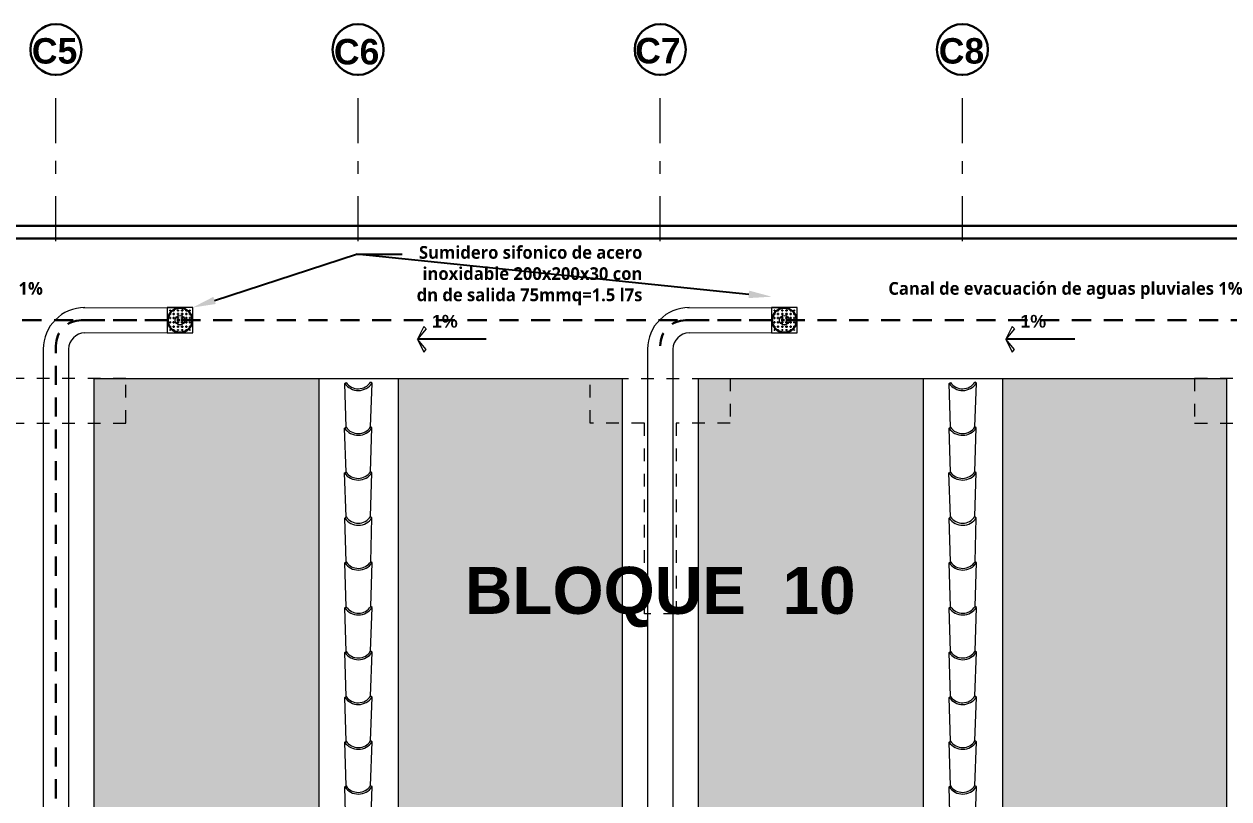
# Model space of a CAD drawing. Header units: metres. Extents: x 27 to 147, y -173 to 8.
# Drawn here: x 64.33 to 73.8, y -12.35 to -6.26 of the extents above; entities that cross this region are included whole.
import ezdxf
from ezdxf import colors
from ezdxf.entities.mleader import LeaderData, LeaderLine
from ezdxf.enums import TextEntityAlignment as Align
from ezdxf.math import Vec2, Vec3

# ---------------------------------------------------------------- set-up
doc = ezdxf.new("R2010")
doc.units = ezdxf.units.M
for name, pattern in [('DASHED2', [0.375, 0.25, -0.125]), ('Dot & Dashed', [0.670277762413025, 0.352777767181396, -0.176388883590699, 0, -0.14111111164093]), ('HIDDEN2', [0.1875, 0.125, -0.0625])]:
    doc.linetypes.add(name, pattern=pattern)
for name, color, linetype, lineweight in [('2D Drafting - General_Pen_No__46', 7, 'Continuous', 25), ('Cotas varias El', 253, 'Continuous', 13), ('Equipamiento SR', 23, 'Continuous', 0), ('GRAFO 0 BLANCO', 7, 'Continuous', 0), ('grafo 2', 31, 'Continuous', 20), ('GRAFO 3', 22, 'Continuous', 30), ('GRAFO 4', 7, 'Continuous', 30), ('GRAFO01', 7, 'Continuous', 0), ('GRfo 3', 7, 'Continuous', 30), ('I.S. CANALETAS', 12, 'Continuous', 0), ('Interior - Mobiliario', 7, 'Continuous', 5), ('letras sr', 7, 'Continuous', 5), ('linea0016', 144, 'HIDDEN2', 9), ('Lineas Referencia', 73, 'Continuous', 13), ('teja andina', 252, 'Continuous', 0), ('TEJAS ANDINA', 253, 'Continuous', 0), ('TEXTOS-SUBTITULO', 7, 'Continuous', 30)]:
    doc.layers.add(name, color=color, linetype=linetype, lineweight=lineweight)
doc.layers.add('Interior - Mobiliario _Pluma_Nº__3', color=7, linetype='Continuous', lineweight=18, true_color=0xff6600)
doc.layers.add('Mobiliario', color=7, linetype='Continuous', lineweight=0, true_color=0x7f7f7f)
doc.styles.add('GENERATED_STYLE_1', font='arialbd.ttf')
doc.styles.add('GENERATED_STYLE_2', font='arial.ttf')
doc.styles.get("Standard").update_dxf_attribs({"font": 'arial.ttf'})
doc.styles.add('TURBO_BASS', font='swisseb.ttf')

# ---------------------------------------------------------------- blocks, each defined once
blk = doc.blocks.new('A$C295C7585')
at = {"layer": 'Mobiliario', "lineweight": 15}
for p, q in [((1.374978025502969, 3.076203088460716), (1.513853283491699, 3.40416242087349)), ((1.513853283491699, 3.40416242087349), (1.527648820229842, 3.406546360073889)), ((1.556330874160267, 2.995064099900674), (1.716417933508637, 3.313533070731637)), ((1.716417933508637, 3.313533070731637), (1.70900166888714, 3.325407371513847)), ((1.222307230775641, 2.745859816847769), (1.36118248876528, 3.073819149260316)), ((1.36118248876528, 3.073819149260316), (1.374978025502969, 3.076203088460716)), ((1.403660079433394, 2.6647208282875), (1.563747138781764, 2.983189799118463)), ((1.563747138781764, 2.983189799118463), (1.556330874160267, 2.995064099900674)), ((1.069636436049223, 2.415516545234141), (1.208511694038407, 2.743475877646915)), ((1.208511694038407, 2.743475877646915), (1.222307230776096, 2.745859816847542)), ((1.250989284706975, 2.334377556673871), (1.411076344054891, 2.652846527505289)), ((1.411076344054891, 2.652846527505289), (1.403660079433394, 2.6647208282875)), ((0.9169656413223493, 2.085173273620967), (1.055840899311079, 2.413132606033741)), ((1.055840899311079, 2.413132606033741), (1.069636436048768, 2.415516545234595)), ((1.098318489980102, 2.004034285060698), (1.258405549328472, 2.322503255891888)), ((1.258405549328472, 2.322503255891888), (1.25098928470652, 2.334377556674326)), ((0.7650785429282223, 1.751017721853714), (0.9031190902182971, 2.079350511766734)), ((0.9031190902182971, 2.079350511766734), (0.9169656413223493, 2.085173273620967)), ((0.94643139158552, 1.66987873329299), (1.10492039455994, 1.989062689736784)), ((1.10492039455994, 1.989062689736784), (1.098439325062163, 2.004274668164622)), ((0.612407748201349, 1.420674450239858), (0.7512830061905333, 1.748633782652632)), ((0.7512830061905333, 1.748633782652632), (0.7650785429282223, 1.751017721853486)), ((0.953847656207472, 1.658004432511007), (0.94643139158552, 1.66987873329299)), ((0.7937605968586467, 1.339535461679816), (0.953847656207472, 1.658004432511007)), ((0.4597369534749305, 1.090331178626684), (0.5986122114636601, 1.418290511039459)), ((0.5986122114636601, 1.418290511039459), (0.6124077482018038, 1.420674450240085)), ((0.6410898021322282, 1.009192190066642), (0.8011768614805987, 1.327661160897833)), ((0.8011768614805987, 1.327661160897833), (0.7937605968591015, 1.339535461679816)), ((0.3070661587476025, 0.7599879070137376), (0.4459414167367868, 1.087947239426285)), ((0.4459414167367868, 1.087947239426285), (0.4597369534749305, 1.090331178626911)), ((0.4884190074053549, 0.6788489184534683), (0.6485060667537255, 0.997317889284659)), ((0.6485060667537255, 0.997317889284659), (0.6410898021322282, 1.009192190066642)), ((0.1543953640207292, 0.4296446354001091), (0.2932706220099135, 0.757603967813111)), ((0.2932706220099135, 0.757603967813111), (0.3070661587480572, 0.7599879070135103)), ((0.3357482126784817, 0.3485056468398398), (0.4958352720268522, 0.6669746176712579)), ((0.4958352720268522, 0.6669746176712579), (0.4884190074053549, 0.6788489184534683)), ((0.001724569293855893, 0.09930136378693533), (0.1405998272830402, 0.4272606961997099)), ((0.1405998272830402, 0.4272606961997099), (0.1543953640207292, 0.4296446354007912)), ((0.1830774179516084, 0.01816237522666597), (0.3431644773004336, 0.3366313460578567)), ((0.3431644773004336, 0.3366313460578567), (0.3357482126784817, 0.3485056468402945))]:
    blk.add_line(p, q, dxfattribs=at)
for centre, radius, start, end in [((1.64559542193274, 3.42692813519011), 0.1336946849706216, 189.8041789864884, 301.9874291323811), ((1.64559542193274, 3.42692813519011), 0.1196946849706216, 189.8041789864884, 301.9874291323811), ((1.492924627205866, 3.096584863576936), 0.1336946849706216, 189.8041789864884, 301.9874291323811), ((1.492924627205866, 3.096584863576936), 0.1196946849706216, 189.8041789864884, 301.9874291323811), ((1.340253832479448, 2.766241591963535), 0.1336946849706216, 189.8041789864884, 301.9874291323811), ((1.340253832479448, 2.766241591963535), 0.1196946849706216, 189.8041789864884, 301.9874291323811), ((1.187583037752574, 2.435898320350134), 0.1336946849706216, 189.8041789864884, 301.9874291323811), ((1.187583037752574, 2.435898320350134), 0.1196946849706216, 189.8041789864884, 301.9874291323811), ((1.034204698330086, 2.101672659223368), 0.1329726096647947, 189.6640148896703, 302.1275932302208), ((1.034912243024337, 2.105555048736051), 0.1196946849706216, 189.8041789864884, 301.9874291323811), ((0.8830251446311195, 1.77139949696948), 0.1336946849706216, 189.8041789864884, 301.9874291323811), ((0.8830251446311195, 1.77139949696948), 0.1196946849706216, 189.8041789864884, 301.9874291323811), ((0.7303543499047009, 1.441056225356306), 0.1336946849706216, 189.8041789864884, 301.9874291323811), ((0.7303543499047009, 1.441056225356306), 0.1196946849706216, 189.8041789864884, 301.9874291323811), ((0.5776835551778277, 1.110712953743132), 0.1336946849706216, 189.8041789864884, 301.9874291323811), ((0.5776835551778277, 1.110712953743132), 0.1196946849706216, 189.8041789864884, 301.9874291323811), ((0.4250127604509544, 0.7803696821295034), 0.1336946849706216, 189.8041789864884, 301.9874291323811), ((0.4250127604509544, 0.7803696821295034), 0.1196946849706216, 189.8041789864884, 301.9874291323811), ((0.2723419657240811, 0.4500264105163296), 0.1336946849706216, 189.8041789864884, 301.9874291323811), ((0.2723419657240811, 0.4500264105163296), 0.1196946849706216, 189.8041789864884, 301.9874291323811), ((0.1196711709962983, 0.119683138902019), 0.1196946849706216, 189.8041789864884, 301.9874291323811)]:
    blk.add_arc(centre, radius, start, end, dxfattribs=at)
blk = doc.blocks.new('Red 18')
at = {"layer": 'GRAFO 0 BLANCO', "linetype": 'Continuous'}
for p, q in [((0.05, 0.2041666666666667), (0.04583333333333334, 0.2041666666666667)), ((0.04583333333333334, 0.2041666666666667), (0.04583333333333334, 0.2)), ((0.04583333333333334, 0.2), (0.04583333333333334, 0.2041666666666667)), ((0.04583333333333334, 0.2041666666666667), (0.05, 0.2041666666666667)), ((0.04583333333333334, 0.2), (0.05, 0.2)), ((0.05, 0.2), (0.04583333333333334, 0.2)), ((0.05, 0.2), (0.05, 0.2041666666666667)), ((0.05, 0.2041666666666667), (0.05, 0.2)), ((0.07916666666666668, 0.2041666666666667), (0.07083333333333333, 0.2041666666666667)), ((0.07083333333333333, 0.2041666666666667), (0.07083333333333333, 0.2)), ((0.07083333333333333, 0.2041666666666667), (0.07916666666666668, 0.2041666666666667)), ((0.07083333333333333, 0.2), (0.07083333333333333, 0.2041666666666667)), ((0.07083333333333333, 0.2), (0.07916666666666668, 0.2)), ((0.07916666666666668, 0.2), (0.07083333333333333, 0.2)), ((0.07916666666666668, 0.2), (0.07916666666666668, 0.2041666666666667)), ((0.07916666666666668, 0.2041666666666667), (0.07916666666666668, 0.2)), ((0.1125, 0.2041666666666667), (0.1041666666666667, 0.2041666666666667)), ((0.1041666666666667, 0.2041666666666667), (0.1041666666666667, 0.2)), ((0.1041666666666667, 0.2041666666666667), (0.1125, 0.2041666666666667)), ((0.1041666666666667, 0.2), (0.1041666666666667, 0.2041666666666667)), ((0.1041666666666667, 0.2), (0.1125, 0.2)), ((0.1125, 0.2), (0.1041666666666667, 0.2)), ((0.1125, 0.2), (0.1125, 0.2041666666666667)), ((0.1125, 0.2041666666666667), (0.1125, 0.2)), ((0.1458333333333333, 0.2041666666666667), (0.1375, 0.2041666666666667)), ((0.1375, 0.2041666666666667), (0.1375, 0.2)), ((0.1375, 0.2041666666666667), (0.1458333333333333, 0.2041666666666667)), ((0.1375, 0.2), (0.1375, 0.2041666666666667)), ((0.1375, 0.2), (0.1458333333333333, 0.2)), ((0.1458333333333333, 0.2), (0.1375, 0.2)), ((0.1458333333333333, 0.2), (0.1458333333333333, 0.2041666666666667)), ((0.1458333333333333, 0.2041666666666667), (0.1458333333333333, 0.2)), ((0.1791666666666666, 0.2041666666666667), (0.1708333333333333, 0.2041666666666667)), ((0.1708333333333333, 0.2041666666666667), (0.1708333333333333, 0.2)), ((0.1708333333333333, 0.2041666666666667), (0.1791666666666666, 0.2041666666666667)), ((0.1708333333333333, 0.2), (0.1708333333333333, 0.2041666666666667)), ((0.1708333333333333, 0.2), (0.1791666666666666, 0.2)), ((0.1791666666666666, 0.2), (0.1708333333333333, 0.2)), ((0.1791666666666666, 0.2), (0.1791666666666666, 0.2041666666666667)), ((0.1791666666666666, 0.2041666666666667), (0.1791666666666666, 0.2)), ((0.2041666666666667, 0.2041666666666667), (0.2, 0.2041666666666667)), ((0.2, 0.2041666666666667), (0.2, 0.2)), ((0.2, 0.2), (0.2, 0.2041666666666667)), ((0.2, 0.2041666666666667), (0.2041666666666667, 0.2041666666666667)), ((0.2, 0.2), (0.2041666666666667, 0.2)), ((0.2041666666666667, 0.2), (0.2, 0.2)), ((0.2041666666666667, 0.2), (0.2041666666666667, 0.2041666666666667)), ((0.2041666666666667, 0.2041666666666667), (0.2041666666666667, 0.2)), ((0.05, 0.1791666666666666), (0.04583333333333334, 0.1791666666666666)), ((0.04583333333333334, 0.1791666666666666), (0.04583333333333334, 0.1708333333333333)), ((0.04583333333333334, 0.1708333333333333), (0.04583333333333334, 0.1791666666666666)), ((0.04583333333333334, 0.1791666666666666), (0.05, 0.1791666666666666)), ((0.04583333333333334, 0.1708333333333333), (0.05, 0.1708333333333333)), ((0.05, 0.1708333333333333), (0.04583333333333334, 0.1708333333333333)), ((0.05, 0.1458333333333333), (0.04583333333333334, 0.1458333333333333)), ((0.04583333333333334, 0.1458333333333333), (0.04583333333333334, 0.1375)), ((0.04583333333333334, 0.1375), (0.04583333333333334, 0.1458333333333333)), ((0.04583333333333334, 0.1458333333333333), (0.05, 0.1458333333333333)), ((0.04583333333333334, 0.1375), (0.05, 0.1375)), ((0.05, 0.1375), (0.04583333333333334, 0.1375)), ((0.05, 0.1125), (0.04583333333333334, 0.1125)), ((0.04583333333333334, 0.1125), (0.04583333333333334, 0.1041666666666667)), ((0.04583333333333334, 0.1041666666666667), (0.04583333333333334, 0.1125)), ((0.04583333333333334, 0.1125), (0.05, 0.1125)), ((0.04583333333333334, 0.1041666666666667), (0.05, 0.1041666666666667)), ((0.05, 0.1041666666666667), (0.04583333333333334, 0.1041666666666667)), ((0.05, 0.1708333333333333), (0.05, 0.1791666666666666)), ((0.05, 0.1791666666666666), (0.05, 0.1708333333333333)), ((0.05, 0.1375), (0.05, 0.1458333333333333)), ((0.05, 0.1458333333333333), (0.05, 0.1375)), ((0.05, 0.1041666666666667), (0.05, 0.1125)), ((0.05, 0.1125), (0.05, 0.1041666666666667)), ((0.07916666666666668, 0.1791666666666666), (0.07083333333333333, 0.1791666666666666)), ((0.07083333333333333, 0.1791666666666666), (0.07083333333333333, 0.1708333333333333)), ((0.07083333333333333, 0.1708333333333333), (0.07083333333333333, 0.1791666666666666)), ((0.07083333333333333, 0.1791666666666666), (0.07916666666666668, 0.1791666666666666)), ((0.07083333333333333, 0.1708333333333333), (0.07916666666666668, 0.1708333333333333)), ((0.07916666666666668, 0.1708333333333333), (0.07083333333333333, 0.1708333333333333)), ((0.07916666666666668, 0.1458333333333333), (0.07083333333333333, 0.1458333333333333)), ((0.07083333333333333, 0.1458333333333333), (0.07083333333333333, 0.1375)), ((0.07083333333333333, 0.1375), (0.07083333333333333, 0.1458333333333333)), ((0.07083333333333333, 0.1458333333333333), (0.07916666666666668, 0.1458333333333333)), ((0.07083333333333333, 0.1375), (0.07916666666666668, 0.1375)), ((0.07916666666666668, 0.1375), (0.07083333333333333, 0.1375)), ((0.07916666666666668, 0.1125), (0.07083333333333333, 0.1125)), ((0.07083333333333333, 0.1125), (0.07083333333333333, 0.1041666666666667)), ((0.07083333333333333, 0.1041666666666667), (0.07083333333333333, 0.1125)), ((0.07083333333333333, 0.1125), (0.07916666666666668, 0.1125)), ((0.07083333333333333, 0.1041666666666667), (0.07916666666666668, 0.1041666666666667)), ((0.07916666666666668, 0.1041666666666667), (0.07083333333333333, 0.1041666666666667)), ((0.07916666666666668, 0.1708333333333333), (0.07916666666666668, 0.1791666666666666)), ((0.07916666666666668, 0.1791666666666666), (0.07916666666666668, 0.1708333333333333)), ((0.07916666666666668, 0.1375), (0.07916666666666668, 0.1458333333333333)), ((0.07916666666666668, 0.1458333333333333), (0.07916666666666668, 0.1375)), ((0.07916666666666668, 0.1041666666666667), (0.07916666666666668, 0.1125)), ((0.07916666666666668, 0.1125), (0.07916666666666668, 0.1041666666666667)), ((0.1125, 0.1791666666666666), (0.1041666666666667, 0.1791666666666666)), ((0.1041666666666667, 0.1791666666666666), (0.1041666666666667, 0.1708333333333333)), ((0.1041666666666667, 0.1708333333333333), (0.1041666666666667, 0.1791666666666666)), ((0.1041666666666667, 0.1791666666666666), (0.1125, 0.1791666666666666)), ((0.1041666666666667, 0.1708333333333333), (0.1125, 0.1708333333333333)), ((0.1125, 0.1708333333333333), (0.1041666666666667, 0.1708333333333333)), ((0.1125, 0.1458333333333333), (0.1041666666666667, 0.1458333333333333)), ((0.1041666666666667, 0.1458333333333333), (0.1041666666666667, 0.1375)), ((0.1041666666666667, 0.1375), (0.1041666666666667, 0.1458333333333333)), ((0.1041666666666667, 0.1458333333333333), (0.1125, 0.1458333333333333)), ((0.1041666666666667, 0.1375), (0.1125, 0.1375)), ((0.1125, 0.1375), (0.1041666666666667, 0.1375)), ((0.1125, 0.1125), (0.1041666666666667, 0.1125)), ((0.1041666666666667, 0.1125), (0.1041666666666667, 0.1041666666666667)), ((0.1041666666666667, 0.1041666666666667), (0.1041666666666667, 0.1125)), ((0.1041666666666667, 0.1125), (0.1125, 0.1125)), ((0.1041666666666667, 0.1041666666666667), (0.1125, 0.1041666666666667)), ((0.1125, 0.1041666666666667), (0.1041666666666667, 0.1041666666666667)), ((0.1125, 0.1708333333333333), (0.1125, 0.1791666666666666)), ((0.1125, 0.1791666666666666), (0.1125, 0.1708333333333333)), ((0.1125, 0.1375), (0.1125, 0.1458333333333333)), ((0.1125, 0.1458333333333333), (0.1125, 0.1375)), ((0.1125, 0.1041666666666667), (0.1125, 0.1125)), ((0.1125, 0.1125), (0.1125, 0.1041666666666667)), ((0.1458333333333333, 0.1791666666666666), (0.1375, 0.1791666666666666)), ((0.1375, 0.1791666666666666), (0.1375, 0.1708333333333333)), ((0.1375, 0.1708333333333333), (0.1375, 0.1791666666666666)), ((0.1375, 0.1791666666666666), (0.1458333333333333, 0.1791666666666666)), ((0.1375, 0.1708333333333333), (0.1458333333333333, 0.1708333333333333)), ((0.1458333333333333, 0.1708333333333333), (0.1375, 0.1708333333333333)), ((0.1458333333333333, 0.1458333333333333), (0.1375, 0.1458333333333333)), ((0.1375, 0.1458333333333333), (0.1375, 0.1375)), ((0.1375, 0.1375), (0.1375, 0.1458333333333333)), ((0.1375, 0.1458333333333333), (0.1458333333333333, 0.1458333333333333)), ((0.1375, 0.1375), (0.1458333333333333, 0.1375)), ((0.1458333333333333, 0.1375), (0.1375, 0.1375)), ((0.1458333333333333, 0.1125), (0.1375, 0.1125)), ((0.1375, 0.1125), (0.1375, 0.1041666666666667)), ((0.1375, 0.1041666666666667), (0.1375, 0.1125)), ((0.1375, 0.1125), (0.1458333333333333, 0.1125)), ((0.1375, 0.1041666666666667), (0.1458333333333333, 0.1041666666666667)), ((0.1458333333333333, 0.1041666666666667), (0.1375, 0.1041666666666667)), ((0.1458333333333333, 0.1708333333333333), (0.1458333333333333, 0.1791666666666666)), ((0.1458333333333333, 0.1791666666666666), (0.1458333333333333, 0.1708333333333333)), ((0.1458333333333333, 0.1375), (0.1458333333333333, 0.1458333333333333)), ((0.1458333333333333, 0.1458333333333333), (0.1458333333333333, 0.1375)), ((0.1458333333333333, 0.1041666666666667), (0.1458333333333333, 0.1125)), ((0.1458333333333333, 0.1125), (0.1458333333333333, 0.1041666666666667)), ((0.1791666666666666, 0.1791666666666666), (0.1708333333333333, 0.1791666666666666)), ((0.1708333333333333, 0.1791666666666666), (0.1708333333333333, 0.1708333333333333)), ((0.1708333333333333, 0.1708333333333333), (0.1708333333333333, 0.1791666666666666)), ((0.1708333333333333, 0.1791666666666666), (0.1791666666666666, 0.1791666666666666)), ((0.1708333333333333, 0.1708333333333333), (0.1791666666666666, 0.1708333333333333)), ((0.1791666666666666, 0.1708333333333333), (0.1708333333333333, 0.1708333333333333)), ((0.1791666666666666, 0.1458333333333333), (0.1708333333333333, 0.1458333333333333)), ((0.1708333333333333, 0.1458333333333333), (0.1708333333333333, 0.1375)), ((0.1708333333333333, 0.1375), (0.1708333333333333, 0.1458333333333333)), ((0.1708333333333333, 0.1458333333333333), (0.1791666666666666, 0.1458333333333333)), ((0.1708333333333333, 0.1375), (0.1791666666666666, 0.1375)), ((0.1791666666666666, 0.1375), (0.1708333333333333, 0.1375)), ((0.1791666666666666, 0.1125), (0.1708333333333333, 0.1125)), ((0.1708333333333333, 0.1125), (0.1708333333333333, 0.1041666666666667)), ((0.1708333333333333, 0.1041666666666667), (0.1708333333333333, 0.1125)), ((0.1708333333333333, 0.1125), (0.1791666666666666, 0.1125)), ((0.1708333333333333, 0.1041666666666667), (0.1791666666666666, 0.1041666666666667)), ((0.1791666666666666, 0.1041666666666667), (0.1708333333333333, 0.1041666666666667)), ((0.1791666666666666, 0.1708333333333333), (0.1791666666666666, 0.1791666666666666)), ((0.1791666666666666, 0.1791666666666666), (0.1791666666666666, 0.1708333333333333)), ((0.1791666666666666, 0.1375), (0.1791666666666666, 0.1458333333333333)), ((0.1791666666666666, 0.1458333333333333), (0.1791666666666666, 0.1375)), ((0.1791666666666666, 0.1041666666666667), (0.1791666666666666, 0.1125)), ((0.1791666666666666, 0.1125), (0.1791666666666666, 0.1041666666666667)), ((0.2041666666666667, 0.1791666666666666), (0.2, 0.1791666666666666)), ((0.2, 0.1791666666666666), (0.2, 0.1708333333333333)), ((0.2, 0.1708333333333333), (0.2, 0.1791666666666666)), ((0.2, 0.1791666666666666), (0.2041666666666667, 0.1791666666666666)), ((0.2, 0.1708333333333333), (0.2041666666666667, 0.1708333333333333)), ((0.2041666666666667, 0.1708333333333333), (0.2, 0.1708333333333333)), ((0.2041666666666667, 0.1458333333333333), (0.2, 0.1458333333333333)), ((0.2, 0.1458333333333333), (0.2, 0.1375)), ((0.2, 0.1375), (0.2, 0.1458333333333333)), ((0.2, 0.1458333333333333), (0.2041666666666667, 0.1458333333333333)), ((0.2, 0.1375), (0.2041666666666667, 0.1375)), ((0.2041666666666667, 0.1375), (0.2, 0.1375)), ((0.2041666666666667, 0.1125), (0.2, 0.1125)), ((0.2, 0.1125), (0.2, 0.1041666666666667)), ((0.2, 0.1041666666666667), (0.2, 0.1125)), ((0.2, 0.1125), (0.2041666666666667, 0.1125)), ((0.2, 0.1041666666666667), (0.2041666666666667, 0.1041666666666667)), ((0.2041666666666667, 0.1041666666666667), (0.2, 0.1041666666666667)), ((0.2041666666666667, 0.1708333333333333), (0.2041666666666667, 0.1791666666666666)), ((0.2041666666666667, 0.1791666666666666), (0.2041666666666667, 0.1708333333333333)), ((0.2041666666666667, 0.1375), (0.2041666666666667, 0.1458333333333333)), ((0.2041666666666667, 0.1458333333333333), (0.2041666666666667, 0.1375)), ((0.2041666666666667, 0.1041666666666667), (0.2041666666666667, 0.1125)), ((0.2041666666666667, 0.1125), (0.2041666666666667, 0.1041666666666667)), ((0.05, 0.07916666666666668), (0.04583333333333334, 0.07916666666666668)), ((0.04583333333333334, 0.07916666666666668), (0.04583333333333334, 0.07083333333333333)), ((0.04583333333333334, 0.07083333333333333), (0.04583333333333334, 0.07916666666666668)), ((0.04583333333333334, 0.07916666666666668), (0.05, 0.07916666666666668)), ((0.04583333333333334, 0.07083333333333333), (0.05, 0.07083333333333333)), ((0.05, 0.07083333333333333), (0.04583333333333334, 0.07083333333333333)), ((0.05, 0.05), (0.04583333333333334, 0.05)), ((0.04583333333333334, 0.05), (0.04583333333333334, 0.04583333333333334)), ((0.04583333333333334, 0.04583333333333334), (0.04583333333333334, 0.05)), ((0.04583333333333334, 0.05), (0.05, 0.05)), ((0.04583333333333334, 0.04583333333333334), (0.05, 0.04583333333333334)), ((0.05, 0.04583333333333334), (0.04583333333333334, 0.04583333333333334)), ((0.05, 0.07083333333333333), (0.05, 0.07916666666666668)), ((0.05, 0.07916666666666668), (0.05, 0.07083333333333333)), ((0.05, 0.04583333333333334), (0.05, 0.05)), ((0.05, 0.05), (0.05, 0.04583333333333334)), ((0.07916666666666668, 0.07916666666666668), (0.07083333333333333, 0.07916666666666668)), ((0.07083333333333333, 0.07916666666666668), (0.07083333333333333, 0.07083333333333333)), ((0.07083333333333333, 0.07083333333333333), (0.07083333333333333, 0.07916666666666668)), ((0.07083333333333333, 0.07916666666666668), (0.07916666666666668, 0.07916666666666668)), ((0.07083333333333333, 0.07083333333333333), (0.07916666666666668, 0.07083333333333333)), ((0.07916666666666668, 0.07083333333333333), (0.07083333333333333, 0.07083333333333333)), ((0.07916666666666668, 0.05), (0.07083333333333333, 0.05)), ((0.07083333333333333, 0.05), (0.07083333333333333, 0.04583333333333334)), ((0.07083333333333333, 0.05), (0.07916666666666668, 0.05)), ((0.07083333333333333, 0.04583333333333334), (0.07083333333333333, 0.05)), ((0.07083333333333333, 0.04583333333333334), (0.07916666666666668, 0.04583333333333334)), ((0.07916666666666668, 0.04583333333333334), (0.07083333333333333, 0.04583333333333334)), ((0.07916666666666668, 0.07083333333333333), (0.07916666666666668, 0.07916666666666668)), ((0.07916666666666668, 0.07916666666666668), (0.07916666666666668, 0.07083333333333333)), ((0.07916666666666668, 0.04583333333333334), (0.07916666666666668, 0.05)), ((0.07916666666666668, 0.05), (0.07916666666666668, 0.04583333333333334)), ((0.1125, 0.07916666666666668), (0.1041666666666667, 0.07916666666666668)), ((0.1041666666666667, 0.07916666666666668), (0.1041666666666667, 0.07083333333333333)), ((0.1041666666666667, 0.07083333333333333), (0.1041666666666667, 0.07916666666666668)), ((0.1041666666666667, 0.07916666666666668), (0.1125, 0.07916666666666668)), ((0.1041666666666667, 0.07083333333333333), (0.1125, 0.07083333333333333)), ((0.1125, 0.07083333333333333), (0.1041666666666667, 0.07083333333333333)), ((0.1125, 0.05), (0.1041666666666667, 0.05)), ((0.1041666666666667, 0.05), (0.1041666666666667, 0.04583333333333334)), ((0.1041666666666667, 0.05), (0.1125, 0.05)), ((0.1041666666666667, 0.04583333333333334), (0.1041666666666667, 0.05)), ((0.1041666666666667, 0.04583333333333334), (0.1125, 0.04583333333333334)), ((0.1125, 0.04583333333333334), (0.1041666666666667, 0.04583333333333334)), ((0.1125, 0.07083333333333333), (0.1125, 0.07916666666666668)), ((0.1125, 0.07916666666666668), (0.1125, 0.07083333333333333)), ((0.1125, 0.04583333333333334), (0.1125, 0.05)), ((0.1125, 0.05), (0.1125, 0.04583333333333334)), ((0.1458333333333333, 0.07916666666666668), (0.1375, 0.07916666666666668)), ((0.1375, 0.07916666666666668), (0.1375, 0.07083333333333333)), ((0.1375, 0.07083333333333333), (0.1375, 0.07916666666666668)), ((0.1375, 0.07916666666666668), (0.1458333333333333, 0.07916666666666668)), ((0.1375, 0.07083333333333333), (0.1458333333333333, 0.07083333333333333)), ((0.1458333333333333, 0.07083333333333333), (0.1375, 0.07083333333333333)), ((0.1458333333333333, 0.05), (0.1375, 0.05)), ((0.1375, 0.05), (0.1375, 0.04583333333333334)), ((0.1375, 0.05), (0.1458333333333333, 0.05)), ((0.1375, 0.04583333333333334), (0.1375, 0.05)), ((0.1375, 0.04583333333333334), (0.1458333333333333, 0.04583333333333334)), ((0.1458333333333333, 0.04583333333333334), (0.1375, 0.04583333333333334)), ((0.1458333333333333, 0.07083333333333333), (0.1458333333333333, 0.07916666666666668)), ((0.1458333333333333, 0.07916666666666668), (0.1458333333333333, 0.07083333333333333)), ((0.1458333333333333, 0.04583333333333334), (0.1458333333333333, 0.05)), ((0.1458333333333333, 0.05), (0.1458333333333333, 0.04583333333333334)), ((0.1791666666666666, 0.07916666666666668), (0.1708333333333333, 0.07916666666666668)), ((0.1708333333333333, 0.07916666666666668), (0.1708333333333333, 0.07083333333333333)), ((0.1708333333333333, 0.07083333333333333), (0.1708333333333333, 0.07916666666666668)), ((0.1708333333333333, 0.07916666666666668), (0.1791666666666666, 0.07916666666666668)), ((0.1708333333333333, 0.07083333333333333), (0.1791666666666666, 0.07083333333333333)), ((0.1791666666666666, 0.07083333333333333), (0.1708333333333333, 0.07083333333333333)), ((0.1791666666666666, 0.05), (0.1708333333333333, 0.05)), ((0.1708333333333333, 0.05), (0.1708333333333333, 0.04583333333333334)), ((0.1708333333333333, 0.05), (0.1791666666666666, 0.05)), ((0.1708333333333333, 0.04583333333333334), (0.1708333333333333, 0.05)), ((0.1708333333333333, 0.04583333333333334), (0.1791666666666666, 0.04583333333333334)), ((0.1791666666666666, 0.04583333333333334), (0.1708333333333333, 0.04583333333333334)), ((0.1791666666666666, 0.07083333333333333), (0.1791666666666666, 0.07916666666666668)), ((0.1791666666666666, 0.07916666666666668), (0.1791666666666666, 0.07083333333333333)), ((0.1791666666666666, 0.04583333333333334), (0.1791666666666666, 0.05)), ((0.1791666666666666, 0.05), (0.1791666666666666, 0.04583333333333334)), ((0.2041666666666667, 0.07916666666666668), (0.2, 0.07916666666666668)), ((0.2, 0.07916666666666668), (0.2, 0.07083333333333333)), ((0.2, 0.07083333333333333), (0.2, 0.07916666666666668)), ((0.2, 0.07916666666666668), (0.2041666666666667, 0.07916666666666668)), ((0.2, 0.07083333333333333), (0.2041666666666667, 0.07083333333333333)), ((0.2041666666666667, 0.07083333333333333), (0.2, 0.07083333333333333)), ((0.2041666666666667, 0.05), (0.2, 0.05)), ((0.2, 0.05), (0.2, 0.04583333333333334)), ((0.2, 0.04583333333333334), (0.2, 0.05)), ((0.2, 0.05), (0.2041666666666667, 0.05)), ((0.2, 0.04583333333333334), (0.2041666666666667, 0.04583333333333334)), ((0.2041666666666667, 0.04583333333333334), (0.2, 0.04583333333333334)), ((0.2041666666666667, 0.07083333333333333), (0.2041666666666667, 0.07916666666666668)), ((0.2041666666666667, 0.07916666666666668), (0.2041666666666667, 0.07083333333333333)), ((0.2041666666666667, 0.04583333333333334), (0.2041666666666667, 0.05)), ((0.2041666666666667, 0.05), (0.2041666666666667, 0.04583333333333334))]:
    blk.add_line(p, q, dxfattribs=at)
at = {"layer": 'GRAFO01'}
blk.add_lwpolyline([(0.02500000000000005, 0.02500000000000141), (0.2250000000000001, 0.02500000000000141), (0.2250000000000001, 0.2250000000000014), (0.02500000000000005, 0.2250000000000014)], close=True, dxfattribs=at)
at = {"layer": 'Interior - Mobiliario _Pluma_Nº__3', "linetype": 'Continuous'}
for p, q in [((0.2250000000000001, 0.2250000000000014), (0.02500000000000005, 0.2250000000000014)), ((0.02500000000000005, 0.2250000000000014), (0.02500000000000005, 0.02500000000000141)), ((0.2250000000000001, 0.02500000000000141), (0.2250000000000001, 0.2250000000000014)), ((0.02500000000000005, 0.02500000000000141), (0.2250000000000001, 0.02500000000000141))]:
    blk.add_line(p, q, dxfattribs=at)
blk = doc.blocks.new('FLECHA')
at = {"layer": 'grafo 2', "ltscale": 0.05}
for p, q in [((674350.4068813783, 8489809.493097022, -2.952000000000225), (674350.3571751671, 8489809.392813733, -2.952000000000225)), ((674350.4259006998, 8489809.474077702, -2.952000000000225), (674350.3571751671, 8489809.392813733, -2.952000000000225)), ((674350.4068813783, 8489809.493097022, -2.952000000000225), (674350.4259006998, 8489809.474077702, -2.952000000000225)), ((674350.4259006998, 8489809.311549768, -2.952000000000225), (674350.3571751671, 8489809.392813733, -2.952000000000225)), ((674350.4068813783, 8489809.292530447, -2.952000000000225), (674350.4259006998, 8489809.311549768, -2.952000000000225))]:
    blk.add_line(p, q, dxfattribs=at)
at = {"layer": 'grafo 2', "lineweight": 25}
blk.add_line((674350.8988359317, 8489809.392813733, -2.952000000000225), (674350.3571751671, 8489809.392813733, -2.952000000000225), dxfattribs=at)
at = {"layer": 'grafo 2'}
blk.add_line((674350.3571751671, 8489809.392813733, -2.952000000000225), (674350.4068813783, 8489809.292530447, -2.952000000000225), dxfattribs=at)

msp = doc.modelspace()

# ---------------------------------------------------------------- hatches: boundary and pattern name
at = {"layer": 'TEJAS ANDINA'}
h = msp.add_hatch(dxfattribs=at)
h.set_pattern_fill('SPANTIL1', color=256, scale=0.2, angle=270, pattern_type=2)
h.set_pattern_definition([(184.9697, (-73.64630971789359, 96.02196564290074), (2.400000210303527, 0.1999982614014097), [0.1846944, -4.4326642]), (90, (-73.83030971789356, 96.00596564290075), (-0.2, 0.2000000000000001), [0.016, -0.184]), (270, (-73.84630971789363, 96.20596564290076), (0.2, -0.2), [0.05600000000000001, -0.144]), (0, (-73.84630971789363, 96.14996564290075), (0.2, 0.2), [0.02, -0.18]), (180, (-73.82630971789365, 96.02196564290074), (-0.2000000000000001, -0.1999999999999999), [0.02, -0.18]), (270, (-73.84630971789363, 96.02196564290074), (0.2, -0.2), [0.016, -0.184]), (270, (-73.83030971789356, 96.20596564290076), (0.2, -0.2), [0.04000000000000001, -0.16]), (355.0303, (-73.83030971789356, 96.16596564290074), (2.400000210303527, -0.1999982614014123), [0.1846944, -4.4326642]), (322.6961, (-73.82030971789356, 96.16596564290074), (-3.400002148337723, 2.599997177976598), [0.0528016, -5.22735]), (288.4349, (-73.77830971789365, 96.13396564290076), (0.1999996806445415, -0.4000000869185923), [0.05059639999999992, -0.5818589999999986]), (251.5651, (-73.76230971789357, 96.08596564290076), (0.1999996806445418, 0.4000000869185922), [0.05059639999999992, -0.5818589999999986]), (217.3039000000001, (-73.77830971789365, 96.03796564290076), (-3.400002148337723, -2.599997177976598), [0.0528016, -5.22735]), (290.2249, (-73.79230971789366, 96.12396564290074), (-0.8000016671195543, 2.199999452866844), [0.04049700000000001, -4.0091944]), (249.7751, (-73.77830971789365, 96.08596564290076), (-0.8000016671195556, -2.199999452866844), [0.04049700000000001, -4.0091944]), (217.4053999999999, (-73.79230971789366, 96.04796564290075), (-2.59999849299601, -2.00000199052301), [0.0428018, -4.237385]), (322.5946, (-73.82630971789365, 96.14996564290075), (-2.599998492996009, 2.000001990523011), [0.0428018, -4.237385])])
h.paths.add_polyline_path([(66.64277191311771, -9.044080488478869), (64.8774256881652, -9.044080488478869), (64.8774256881652, -19.34410811968047), (66.64277191311771, -19.34410811968047)])
h = msp.add_hatch(dxfattribs=at)
h.set_pattern_fill('SPANTIL1', color=256, scale=0.2, angle=90, style=2, pattern_type=2)
h.set_pattern_definition([(4.969699999999973, (-74.04630971789356, 96.38996564290073), (-2.400000210303527, -0.1999982614014101), [0.1846944, -4.4326642]), (270, (-73.8623097178936, 96.40596564290075), (0.2, -0.2000000000000001), [0.016, -0.184]), (90, (-73.84630971789363, 96.20596564290076), (-0.2, 0.2), [0.05600000000000001, -0.144]), (180, (-73.84630971789363, 96.26196564290075), (-0.2, -0.2), [0.02, -0.18]), (0, (-73.86630971789361, 96.38996564290073), (0.2000000000000001, 0.2), [0.02, -0.18]), (90, (-73.84630971789363, 96.38996564290073), (-0.2, 0.2), [0.016, -0.184]), (90, (-73.8623097178936, 96.20596564290076), (-0.2, 0.2), [0.04000000000000001, -0.16]), (175.0303, (-73.8623097178936, 96.24596564290076), (-2.400000210303527, 0.199998261401412), [0.1846943999999996, -4.432664199999989]), (142.6961, (-73.87230971789359, 96.24596564290076), (3.400002148337723, -2.599997177976598), [0.0528016, -5.22735]), (108.4349, (-73.91430971789362, 96.27796564290077), (-0.1999996806445415, 0.4000000869185922), [0.05059639999999993, -0.5818589999999987]), (71.56509999999997, (-73.93030971789358, 96.32596564290077), (-0.1999996806445418, -0.4000000869185922), [0.05059640000000001, -0.581859]), (37.30390000000006, (-73.91430971789362, 96.37396564290074), (3.400002148337723, 2.599997177976598), [0.0528016, -5.22735]), (110.2249, (-73.9003097178936, 96.28796564290076), (0.8000016671195547, -2.199999452866844), [0.04049700000000001, -4.0091944]), (69.7751, (-73.91430971789362, 96.32596564290077), (0.8000016671195552, 2.199999452866844), [0.04049699999999992, -4.009194399999989]), (37.40539999999996, (-73.9003097178936, 96.36396564290075), (2.59999849299601, 2.00000199052301), [0.0428018, -4.237385]), (142.5946, (-73.86630971789361, 96.26196564290075), (2.599998492996009, -2.00000199052301), [0.0428018, -4.237385])])
h.paths.add_polyline_path([(69.02742570832845, -9.044080488478869), (67.2662341104741, -9.044080488478869), (67.2662341104741, -19.34410811968047), (69.02742570832845, -19.34410811968047)])
h = msp.add_hatch(dxfattribs=at)
h.set_pattern_fill('SPANTIL1', color=256, scale=0.2, angle=270, pattern_type=2)
h.set_pattern_definition([(184.9697, (-68.89630969773032, 96.02197150766767), (2.400000210303527, 0.1999982614014097), [0.1846944, -4.4326642]), (90, (-69.0803096977304, 96.00597150766768), (-0.2, 0.2000000000000001), [0.016, -0.184]), (270, (-69.09630969773036, 96.2059715076677), (0.2, -0.2), [0.05600000000000001, -0.144]), (0, (-69.09630969773036, 96.14997150766769), (0.2, 0.2), [0.02, -0.18]), (180, (-69.07630969773038, 96.02197150766767), (-0.2000000000000001, -0.1999999999999999), [0.02, -0.18]), (270, (-69.09630969773036, 96.02197150766767), (0.2, -0.2), [0.016, -0.184]), (270, (-69.0803096977304, 96.2059715076677), (0.2, -0.2), [0.04000000000000001, -0.16]), (355.0303, (-69.0803096977304, 96.16597150766768), (2.400000210303527, -0.1999982614014123), [0.1846944, -4.4326642]), (322.6961, (-69.07030969773041, 96.16597150766768), (-3.400002148337723, 2.599997177976598), [0.0528016, -5.22735]), (288.4349, (-69.02830969773038, 96.1339715076677), (0.1999996806445415, -0.4000000869185923), [0.05059639999999992, -0.5818589999999986]), (251.5651, (-69.01230969773042, 96.0859715076677), (0.1999996806445418, 0.4000000869185922), [0.05059639999999992, -0.5818589999999986]), (217.3039000000001, (-69.02830969773038, 96.03797150766769), (-3.400002148337723, -2.599997177976598), [0.0528016, -5.22735]), (290.2249, (-69.04230969773039, 96.12397150766768), (-0.8000016671195543, 2.199999452866844), [0.04049700000000001, -4.0091944]), (249.7751, (-69.02830969773038, 96.0859715076677), (-0.8000016671195556, -2.199999452866844), [0.04049700000000001, -4.0091944]), (217.4053999999999, (-69.04230969773039, 96.04797150766768), (-2.59999849299601, -2.00000199052301), [0.0428018, -4.237385]), (322.5946, (-69.07630969773038, 96.14997150766769), (-2.599998492996009, 2.000001990523011), [0.0428018, -4.237385])])
h.paths.add_polyline_path([(71.39277193328098, -9.044074623711936), (69.62742570832847, -9.044074623711936), (69.62742570832847, -19.34410225491354), (71.39277193328098, -19.34410225491354)])
h = msp.add_hatch(dxfattribs=at)
h.set_pattern_fill('SPANTIL1', color=256, scale=0.2, angle=90, style=2, pattern_type=2)
h.set_pattern_definition([(4.969699999999973, (-69.29630969773041, 96.38997150766767), (-2.400000210303527, -0.1999982614014101), [0.1846944, -4.4326642]), (270, (-69.11230969773032, 96.40597150766769), (0.2, -0.2000000000000001), [0.016, -0.184]), (90, (-69.09630969773036, 96.2059715076677), (-0.2, 0.2), [0.05600000000000001, -0.144]), (180, (-69.09630969773036, 96.26197150766768), (-0.2, -0.2), [0.02, -0.18]), (0, (-69.11630969773034, 96.38997150766767), (0.2000000000000001, 0.2), [0.02, -0.18]), (90, (-69.09630969773036, 96.38997150766767), (-0.2, 0.2), [0.016, -0.184]), (90, (-69.11230969773032, 96.2059715076677), (-0.2, 0.2), [0.04000000000000001, -0.16]), (175.0303, (-69.11230969773032, 96.24597150766769), (-2.400000210303527, 0.199998261401412), [0.1846943999999996, -4.432664199999989]), (142.6961, (-69.12230969773032, 96.24597150766769), (3.400002148337723, -2.599997177976598), [0.0528016, -5.22735]), (108.4349, (-69.16430969773035, 96.2779715076677), (-0.1999996806445415, 0.4000000869185922), [0.05059639999999993, -0.5818589999999987]), (71.56509999999997, (-69.18030969773042, 96.3259715076677), (-0.1999996806445418, -0.4000000869185922), [0.05059640000000001, -0.581859]), (37.30390000000006, (-69.16430969773035, 96.37397150766768), (3.400002148337723, 2.599997177976598), [0.0528016, -5.22735]), (110.2249, (-69.15030969773034, 96.28797150766769), (0.8000016671195547, -2.199999452866844), [0.04049700000000001, -4.0091944]), (69.7751, (-69.16430969773035, 96.3259715076677), (0.8000016671195552, 2.199999452866844), [0.04049699999999992, -4.009194399999989]), (37.40539999999996, (-69.15030969773034, 96.36397150766769), (2.59999849299601, 2.00000199052301), [0.0428018, -4.237385]), (142.5946, (-69.11630969773034, 96.26197150766768), (2.599998492996009, -2.00000199052301), [0.0428018, -4.237385])])
h.paths.add_polyline_path([(73.77742572849172, -9.044074623711936), (72.01623413063726, -9.044074623711936), (72.01623413063726, -19.34410225491354), (73.77742572849172, -19.34410225491354)])

# ---------------------------------------------------------------- linework, layer by layer
at = {"layer": 'Cotas varias El', "linetype": 'Dot & Dashed'}
for p, q in [((64.57742501117218, -7.964218441453454), (64.57742501117218, -6.659275052710427)), ((66.9524270631506, -7.964700940259831), (66.9524270631506, -6.659757551516805)), ((69.32742644929033, -7.964700959024867), (69.32742644929033, -6.65975757028184)), ((71.70242545242786, -7.964702211507245), (71.70242545242786, -6.659758822764218))]:
    msp.add_line(p, q, dxfattribs=at)
at = {"layer": 'Cotas varias El'}
for p, q in [((66.64277191311771, -9.044006704752348), (66.64277191311771, -19.34410811977216)), ((67.2662341104741, -9.044006704752348), (67.2662341104741, -19.34410811977216)), ((71.39277193328098, -9.044000839985415), (71.39277193328098, -19.34410225500523)), ((72.01623413063726, -9.044000839985415), (72.01623413063726, -19.34410225500523))]:
    msp.add_line(p, q, dxfattribs=at)
at = {"layer": 'Equipamiento SR'}
for points in [[(64.8774256881652, -9.044074917445187), (69.02742570832845, -9.044074917445187), (69.02742570832845, -19.34410254864673), (64.8774256881652, -19.34410254864673)], [(64.8774256881652, -9.044080488478869), (69.02742570832845, -9.044080488478869), (69.02742570832845, -19.34410811968047), (64.8774256881652, -19.34410811968047)], [(69.62742570832847, -9.044074623711936), (73.77742572849172, -9.044074623711936), (73.77742572849172, -19.34410225491354), (69.62742570832847, -19.34410225491354)]]:
    msp.add_lwpolyline(points, close=True, dxfattribs=at)
at = {"layer": 'GRAFO 3', "linetype": 'Continuous'}
for centre in [(64.57742497119148, -6.459275052710439), (66.95242588835742, -6.459275033945403), (69.32742527449716, -6.459275052710439), (71.70242427763469, -6.459276305192816)]:
    msp.add_circle(centre, 0.2, dxfattribs=at)
at = {"layer": 'GRAFO 4', "linetype": 'Continuous'}
msp.add_lwpolyline([(54.92742397717905, -9.044080488478869), (54.92742397717905, -7.84408048847888), (83.72742807929569, -7.84408048847888), (83.72742807929569, -9.044080488478869)], dxfattribs=at)
for points in [[(54.92742397717905, -7.84408048847888), (83.72742807929569, -7.84408048847888), (83.72742808032808, -19.44410254864675), (54.92742397821155, -19.44410254864675)], [(55.02742397718794, -7.944080488478903), (83.62742807930454, -7.944080488478903), (83.62742808031919, -19.34410254864673), (55.02742397820259, -19.34410254864673)]]:
    msp.add_lwpolyline(points, close=True, dxfattribs=at)
at = {"layer": 'GRAFO01', "color": 251, "linetype": 'DASHED2', "lineweight": 9, "ltscale": 0.2}
for points in [[(64.02742579967344, -9.394074861956938), (65.12742579965152, -9.394074978376807), (65.12742614867602, -9.044074978418735), (64.0274261486984, -9.044074861998638)], [(69.45242761620341, -10.8941091664783), (69.20242761620341, -10.8941091664783), (69.20242505168744, -9.394074956814336), (68.77742588267256, -9.394075334923798), (68.77742588303454, -9.044075037579319), (69.8774255336225, -9.044074501986302), (69.8774255336225, -9.394075507343757), (69.45242505573651, -9.394111574522583)], [(73.5274256370592, -9.394111458102657), (74.62742563703728, -9.394111574522526), (74.62742598606178, -9.044111574564454), (73.52742598608415, -9.044111458144357)]]:
    msp.add_lwpolyline(points, close=True, dxfattribs=at)
at = {"layer": 'GRfo 3'}
for centre in [(65.55293990188932, -8.586523123238294), (70.30293983548563, -8.586523625961377)]:
    msp.add_circle(centre, 0.0966952781077453, dxfattribs=at)
at = {"layer": 'I.S. CANALETAS'}
for p, q in [((64.47720078785267, -8.814544252758424), (64.47720078785244, -19.34411646925719)), ((64.47742717562107, -8.814293769593291), (64.47743252568421, -19.34411651994731)), ((64.67720078785271, -8.814544252758424), (64.67720078785226, -19.34411646925719)), ((69.22720072144898, -8.814544755481506), (69.22720072144875, -19.34411697198027)), ((69.42720072144903, -8.814544755481506), (69.42720072144857, -19.34411697198027))]:
    msp.add_line(p, q, dxfattribs=at)
for points in [[(64.792919606606, -8.486738439426063), (65.55293990188932, -8.489827845130549)], [(69.54291954020232, -8.486738942149145), (70.30293983548563, -8.489828347853631)], [(64.8052379707284, -8.686507069882282), (65.55293990188932, -8.68321840134604)], [(69.55523790432471, -8.686507572605365), (70.30293983548563, -8.683218904069122)]]:
    msp.add_lwpolyline(points, dxfattribs=at)
for centre in [(65.55293990188932, -8.586523123238294), (65.55316461783207, -8.586408488897916), (65.55316568403953, -8.586390402063898), (70.30293983548563, -8.586523625961377), (70.3031645514285, -8.586408991621056), (70.30316561763584, -8.586390904786981)]:
    msp.add_circle(centre, 0.0375, dxfattribs=at)
for centre, radius, start in [((64.8052379707284, -8.814544252758424), 0.3280371828760508, 90.00000000003908), ((69.55523790432471, -8.814544755481506), 0.3280371828760508, 90.00000000003908), ((64.8052379707284, -8.814544252758424), 0.1280371828760508, 90), ((69.55523790432471, -8.814544755481506), 0.1280371828760508, 90)]:
    msp.add_arc(centre, radius, start, 180, dxfattribs=at)
at = {"layer": 'linea0016', "linetype": 'HIDDEN2', "lineweight": 30, "ltscale": 1.2}
for p, q in [((82.46321615978786, -8.586391962570474), (56.05316312350863, -8.586408488897916)), ((64.77719916553929, -8.58650706988334), (65.55293990188932, -8.586523123238294)), ((69.5271990991356, -8.586507572606479), (70.30293983548563, -8.586523625961377)), ((64.57719916553924, -19.34419695111916), (64.57719916553924, -8.786507069883328))]:
    msp.add_line(p, q, dxfattribs=at)
at = {"layer": 'linea0016', "linetype": 'HIDDEN2', "lineweight": 30, "ltscale": 0.9}
for centre in [(64.77719916553929, -8.786507069883328), (69.5271990991356, -8.78650757260641)]:
    msp.add_arc(centre, 0.2, 90, 180, dxfattribs=at)
at = {"layer": 'teja andina', "lineweight": 15}
for p, q in [((66.84725322109227, -9.082723419659999), (66.85840612221375, -9.075038682908428)), ((66.85815797264081, -9.427103936362812), (66.84725322109227, -9.082723419659999)), ((67.05035192817274, -9.424890533544499), (67.06192700000281, -9.080251127822748)), ((67.06192700000281, -9.080251127822748), (67.05060007774534, -9.072825280090115)), ((71.59725324125554, -9.082717554893065), (71.60840614237702, -9.075032818141494)), ((71.60815799280397, -9.427098071595879), (71.59725324125554, -9.082717554893065)), ((71.80035194833602, -9.424884668777565), (71.81192702016608, -9.080245263055872)), ((71.81192702016608, -9.080245263055872), (71.8006000979085, -9.072819415323181)), ((66.84700507151979, -9.434788673114554), (66.85815797264127, -9.427103936362812)), ((66.85790982306878, -9.779169189817424), (66.84700507151979, -9.434788673114554)), ((67.05010377860083, -9.77695578699911), (67.06167885043033, -9.432316381277133)), ((67.06167885043033, -9.432316381277133), (67.05035192817274, -9.424890533544499)), ((71.59700509168306, -9.43478280834762), (71.60815799280454, -9.427098071595879)), ((71.60790984323205, -9.77916332505049), (71.59700509168306, -9.43478280834762)), ((71.8001037987641, -9.776949922232177), (71.81167887059348, -9.432310516510256)), ((71.81167887059348, -9.432310516510256), (71.80035194833602, -9.424884668777565)), ((66.84675692194685, -9.786853926569165), (66.85790982306821, -9.779169189817196)), ((66.8576616734963, -10.13123444327181), (66.84675692194685, -9.786853926569165)), ((67.04985562902834, -10.12902104045349), (67.0614307008583, -9.784381634731574)), ((67.0614307008583, -9.784381634731574), (67.05010377860026, -9.776955786998883)), ((71.59675694211012, -9.786848061802232), (71.60790984323148, -9.779163325050263)), ((71.60766169365957, -10.13122857850487), (71.59675694211012, -9.786848061802232)), ((71.7998556491915, -10.12901517568656), (71.81143072102145, -9.78437576996464)), ((71.81143072102145, -9.78437576996464), (71.80010379876353, -9.77694992223195)), ((66.84785750958861, -10.14196075711612), (66.8576616734963, -10.13123444327181)), ((67.06172231072037, -10.13949778187623), (67.04986436599154, -10.12876090368138)), ((71.59785752975188, -10.14195489234919), (71.60766169365957, -10.13122857850487)), ((71.81172233088364, -10.13949191710924), (71.79986438615481, -10.12875503891445)), ((66.85964687007561, -10.48633108621323), (66.84785750958861, -10.14196075711612)), ((67.05184082560743, -10.48411768339554), (67.06172231072037, -10.13949778187623)), ((71.60964689023888, -10.48632522144629), (71.59785752975188, -10.14195489234919)), ((71.80184084577058, -10.48411181862861), (71.81172233088364, -10.13949191710924)), ((66.84849396895436, -10.49401582296542), (66.85964687007572, -10.48633108621345)), ((66.85939872050335, -10.83839633966824), (66.84849396895436, -10.49401582296542)), ((67.05159267603483, -10.83618293684992), (67.06316774786524, -10.49154353112783)), ((67.06316774786524, -10.49154353112783), (67.05184082560743, -10.48411768339554)), ((71.59849398911763, -10.49400995819849), (71.60964689023899, -10.48632522144652)), ((71.60939874066662, -10.8383904749013), (71.59849398911763, -10.49400995819849)), ((71.8015926961981, -10.83617707208299), (71.8131677680285, -10.4915376663609)), ((71.8131677680285, -10.4915376663609), (71.80184084577058, -10.48411181862861)), ((66.84824581938187, -10.84608107641981), (66.85939872050369, -10.83839633966784)), ((66.8591505709312, -11.19046159312245), (66.84824581938187, -10.84608107641981)), ((67.05134452646269, -11.18824819030408), (67.06291959829264, -10.84360878458222)), ((67.06291959829264, -10.84360878458222), (67.05159267603528, -10.8361829368497)), ((71.59824583954503, -10.84607521165287), (71.60939874066696, -10.8383904749009)), ((71.60915059109448, -11.19045572835552), (71.59824583954503, -10.84607521165287)), ((71.80134454662596, -11.1882423255372), (71.81291961845591, -10.84360291981528)), ((71.81291961845591, -10.84360291981528), (71.80159269619855, -10.83617707208282)), ((66.84799766980927, -11.19814632987419), (66.85915057093109, -11.19046159312222)), ((66.85890242135815, -11.54252684657683), (66.84799766980927, -11.19814632987419)), ((67.0510963768902, -11.54031344375846), (67.06267144872015, -11.1956740380366)), ((67.06267144872015, -11.1956740380366), (67.05134452646269, -11.18824819030408)), ((71.59799768997254, -11.19814046510726), (71.60915059109436, -11.19045572835529)), ((71.60890244152142, -11.54252098180984), (71.59799768997254, -11.19814046510726)), ((71.80109639705347, -11.54030757899159), (71.81267146888342, -11.19566817326967)), ((71.81267146888342, -11.19566817326967), (71.80134454662596, -11.1882423255372)), ((66.84774952023679, -11.55021158332858), (66.85890242135872, -11.54252684657683)), ((66.8586542717859, -11.89459210003156), (66.84774952023679, -11.55021158332858)), ((67.05084822731783, -11.8923786972133), (67.06242329914778, -11.54773929149115)), ((67.06242329914778, -11.54773929149115), (67.0510963768902, -11.54031344375846)), ((71.59774954040006, -11.55020571856164), (71.60890244152199, -11.5425209818099)), ((71.60865429194905, -11.89458623526468), (71.59774954040006, -11.55020571856164)), ((71.8008482474811, -11.89237283244637), (71.81242331931094, -11.54773342672422)), ((71.81242331931094, -11.54773342672422), (71.80109639705347, -11.54030757899159)), ((66.8475013706643, -11.90227683678313), (66.85865427178555, -11.89459210003099)), ((66.8584061222133, -12.24665735348594), (66.8475013706643, -11.90227683678313)), ((67.05060007774534, -12.24444395066769), (67.06217514957575, -11.8998045449456)), ((67.06217514957575, -11.8998045449456), (67.05084822731772, -11.89237869721291)), ((71.59750139082757, -11.9022709720162), (71.60865429194882, -11.89458623526406)), ((71.60840614237657, -12.24665148871907), (71.59750139082757, -11.9022709720162)), ((71.80060009790861, -12.24443808590075), (71.81217516973891, -11.89979868017866)), ((71.81217516973891, -11.89979868017866), (71.80084824748087, -11.89237283244597))]:
    msp.add_line(p, q, dxfattribs=at)
for centre, radius, start, end in [((66.95375919266019, -9.009337101150606), 0.1293409205322173, 214.5681929392959, 326.7514430851888), ((66.95375919266019, -9.009337101150606), 0.1157968302204076, 214.5681929392959, 326.7514430851888), ((71.70375921282334, -9.009331236383673), 0.1293409205322173, 214.5681929392959, 326.7514430851888), ((71.70375921282334, -9.009331236383673), 0.1157968302204076, 214.5681929392959, 326.7514430851888), ((66.95351104308816, -9.36140235460499), 0.1293409205322173, 214.5681929392959, 326.7514430851888), ((66.95351104308816, -9.36140235460499), 0.1157968302204076, 214.5681929392959, 326.7514430851888), ((71.70351106325131, -9.361396489838057), 0.1293409205322173, 214.5681929392959, 326.7514430851888), ((71.70351106325131, -9.361396489838057), 0.1157968302204076, 214.5681929392959, 326.7514430851888), ((66.95326289351567, -9.713467608059602), 0.1293409205322173, 214.5681929392959, 326.7514430851888), ((66.95326289351567, -9.713467608059602), 0.1157968302204076, 214.5681929392959, 326.7514430851888), ((71.70326291367894, -9.713461743292669), 0.1293409205322173, 214.5681929392959, 326.7514430851888), ((71.70326291367894, -9.713461743292669), 0.1157968302204076, 214.5681929392959, 326.7514430851888), ((66.95301474394228, -10.06553286151529), 0.1157968302204076, 214.5681929392959, 326.7514430851888), ((71.70301476410555, -10.06552699674842), 0.1157968302204076, 214.5681929392959, 326.7514430851888), ((66.95396649014708, -10.06923015195946), 0.1286423595926425, 214.4280288424791, 326.8916071830303), ((71.70396651031035, -10.06922428719253), 0.1286423595926425, 214.4280288424791, 326.8916071830303), ((66.95499994052216, -10.4206295044558), 0.1293409205322173, 214.5681929392959, 326.7514430851888), ((66.95499994052216, -10.4206295044558), 0.1157968302204076, 214.5681929392959, 326.7514430851888), ((71.70499996068543, -10.42062363968887), 0.1293409205322173, 214.5681929392959, 326.7514430851888), ((71.70499996068543, -10.42062363968887), 0.1157968302204076, 214.5681929392959, 326.7514430851888), ((66.95475179095001, -10.77269475791002), 0.1293409205322173, 214.5681929392959, 326.7514430851888), ((66.95475179095001, -10.77269475791002), 0.1157968302204076, 214.5681929392959, 326.7514430851888), ((71.70475181111328, -10.77268889314308), 0.1293409205322173, 214.5681929392959, 326.7514430851888), ((71.70475181111328, -10.77268889314308), 0.1157968302204076, 214.5681929392959, 326.7514430851888), ((66.95450364137753, -11.1247600113644), 0.1293409205322173, 214.5681929392959, 326.7514430851888), ((66.95450364137753, -11.1247600113644), 0.1157968302204076, 214.5681929392959, 326.7514430851888), ((71.7045036615408, -11.12475414659747), 0.1293409205322173, 214.5681929392959, 326.7514430851888), ((71.7045036615408, -11.12475414659747), 0.1157968302204076, 214.5681929392959, 326.7514430851888), ((66.95425549180516, -11.47682526481918), 0.1293409205322173, 214.5681929392959, 326.7514430851888), ((66.95425549180516, -11.47682526481918), 0.1157968302204076, 214.5681929392959, 326.7514430851888), ((71.70425551196843, -11.47681940005225), 0.1293409205322173, 214.5681929392959, 326.7514430851888), ((71.70425551196843, -11.47681940005225), 0.1157968302204076, 214.5681929392959, 326.7514430851888), ((66.95400734223267, -11.82889051827357), 0.1293409205322173, 214.5681929392959, 326.7514430851888), ((66.95400734223267, -11.82889051827357), 0.1157968302204076, 214.5681929392959, 326.7514430851888), ((71.70400736239583, -11.82888465350663), 0.1293409205322173, 214.5681929392959, 326.7514430851888), ((71.70400736239583, -11.82888465350663), 0.1157968302204076, 214.5681929392959, 326.7514430851888), ((66.95375919265973, -12.18095577172932), 0.1157968302204076, 214.5681929392959, 326.7514430851888), ((71.703759212823, -12.18094990696238), 0.1157968302204076, 214.5681929392959, 326.7514430851888)]:
    msp.add_arc(centre, radius, start, end, dxfattribs=at)

# ---------------------------------------------------------------- block references
at = {"layer": 'Interior - Mobiliario', "color": 104, "linetype": 'Continuous', "lineweight": 20, "true_color": 0x029e21, "rotation": 270}
for p in [(65.42793990188932, -8.461523123238294), (70.17793983548563, -8.461523625961377)]:
    msp.add_blockref('Red 18', p, dxfattribs=at)
at = {"layer": 'Lineas Referencia'}
for p in [(-674282.9388334645, -8489818.12869178, 2.952000000000225), (-674278.3141426439, -8489818.12869178, 2.952000000000225)]:
    msp.add_blockref('FLECHA', p, dxfattribs=at)
at = {"layer": 'TEJAS ANDINA', "xscale": 0.9674350222721193, "yscale": 0.9674350222721193, "zscale": 0.9674350222721193, "rotation": 24.76401395280984}
for p in [(66.89738026959515, -15.85826880247174), (71.64738028975842, -15.85826293770481)]:
    msp.add_blockref('A$C295C7585', p, dxfattribs=at)

# ---------------------------------------------------------------- texts
at = {"char_height": 0.2, "width": 8.425260489275389e-15, "attachment_point": 9, "rotation": 4.4022710127077154e-07, "style": 'GENERATED_STYLE_1'}
for s, insert in [('C5', (64.74549974898332, -6.572327414878998)), ('C6', (67.11951617361854, -6.579039720991489)), ('C7', (69.48727461719261, -6.571030495515004)), ('C8', (71.87366912137668, -6.572328667361376))]:
    msp.add_mtext(s, dxfattribs=dict(at, insert=insert))
at = {"layer": '2D Drafting - General_Pen_No__46', "char_height": 0.1, "attachment_point": 7, "style": 'GENERATED_STYLE_2'}
for s, insert in [('{\\fTrebuchet MS|b1|i0|c0|p34;Canal de evacuación de aguas pluviales 1%}', (61.6897551382782, -8.419903653054973)), ('{\\fTrebuchet MS|b1|i0|c0|p34;Canal de evacuación de aguas pluviales 1%}', (71.1200649070189, -8.419903653054973)), ('{\\fSansSerif|b1|i0|c2|p2; 1%}', (67.49463319861957, -8.645450860885035)), ('{\\fSansSerif|b1|i0|c2|p2; 1%}', (72.11932401919898, -8.645450860885035))]:
    msp.add_mtext(s, dxfattribs=dict(at, insert=insert))
at = {"layer": 'TEXTOS-SUBTITULO', "style": 'TURBO_BASS'}
msp.add_text('BLOQUE  10', height=0.3696735943858677, dxfattribs=at).set_placement((69.32742761620341, -10.8941091664783), align=Align.CENTER)

# ---------------------------------------------------------------- leaders
at = {"layer": 'letras sr', "linetype": 'Continuous'}
ml = msp.add_multileader_mtext('Standard', dxfattribs=at)
ml.set_content('{\\fTrebuchet MS|b1|i0|c0|p34;Sumidero sifonico de acero inoxidable 200x200x30 con dn de salida 75mmq=1.5 l7s }', color=256)
ml.set_leader_properties()
ml.build(insert=Vec2(0, 0))
ml.multileader.update_dxf_attribs({"dogleg_length": 0.36, "arrow_head_size": 0.18})
ctx = ml.context
ctx.base_point, ctx.char_height, ctx.arrow_head_size, ctx.landing_gap_size, ctx.plane_origin = Vec3(67.29876897303971, -8.067523998741535), 0.1, 0.18, 0.09, Vec3(72.79352634755548, -5.766108151090293)
ctx.text_align_type = 2
notes = []
notes.append((ctx, [(1, (1, 1, 0), (66.93876897303971, -8.067523998741535), (1, 0), 0.36, [(0, [(70.20293983548561, -8.40157236114851)], 0, []), (1, [(65.65293990188931, -8.486523123238294)], 0, [])])]))
ctx.mtext.insert, ctx.mtext.width, ctx.mtext.alignment, ctx.mtext.flow_direction = Vec3(69.18701813128882, -8.003382584600104), 1.864736737359635, 3, 5
for ctx, leaders in notes:
    for number, flags, end, landing, length, lines in leaders:
        leader = LeaderData()
        leader.index, (leader.has_last_leader_line, leader.has_dogleg_vector, leader.attachment_direction) = number, flags
        leader.last_leader_point, leader.dogleg_vector, leader.dogleg_length = Vec3(end), Vec3(landing), length
        for number, points, colour, breaks in lines:
            line = LeaderLine()
            line.index, line.vertices, line.color, line.breaks = number, Vec3.list(points), colors.encode_raw_color(colour), breaks
            leader.lines.append(line)
        ctx.leaders.append(leader)

doc.saveas('drawing.dxf')
